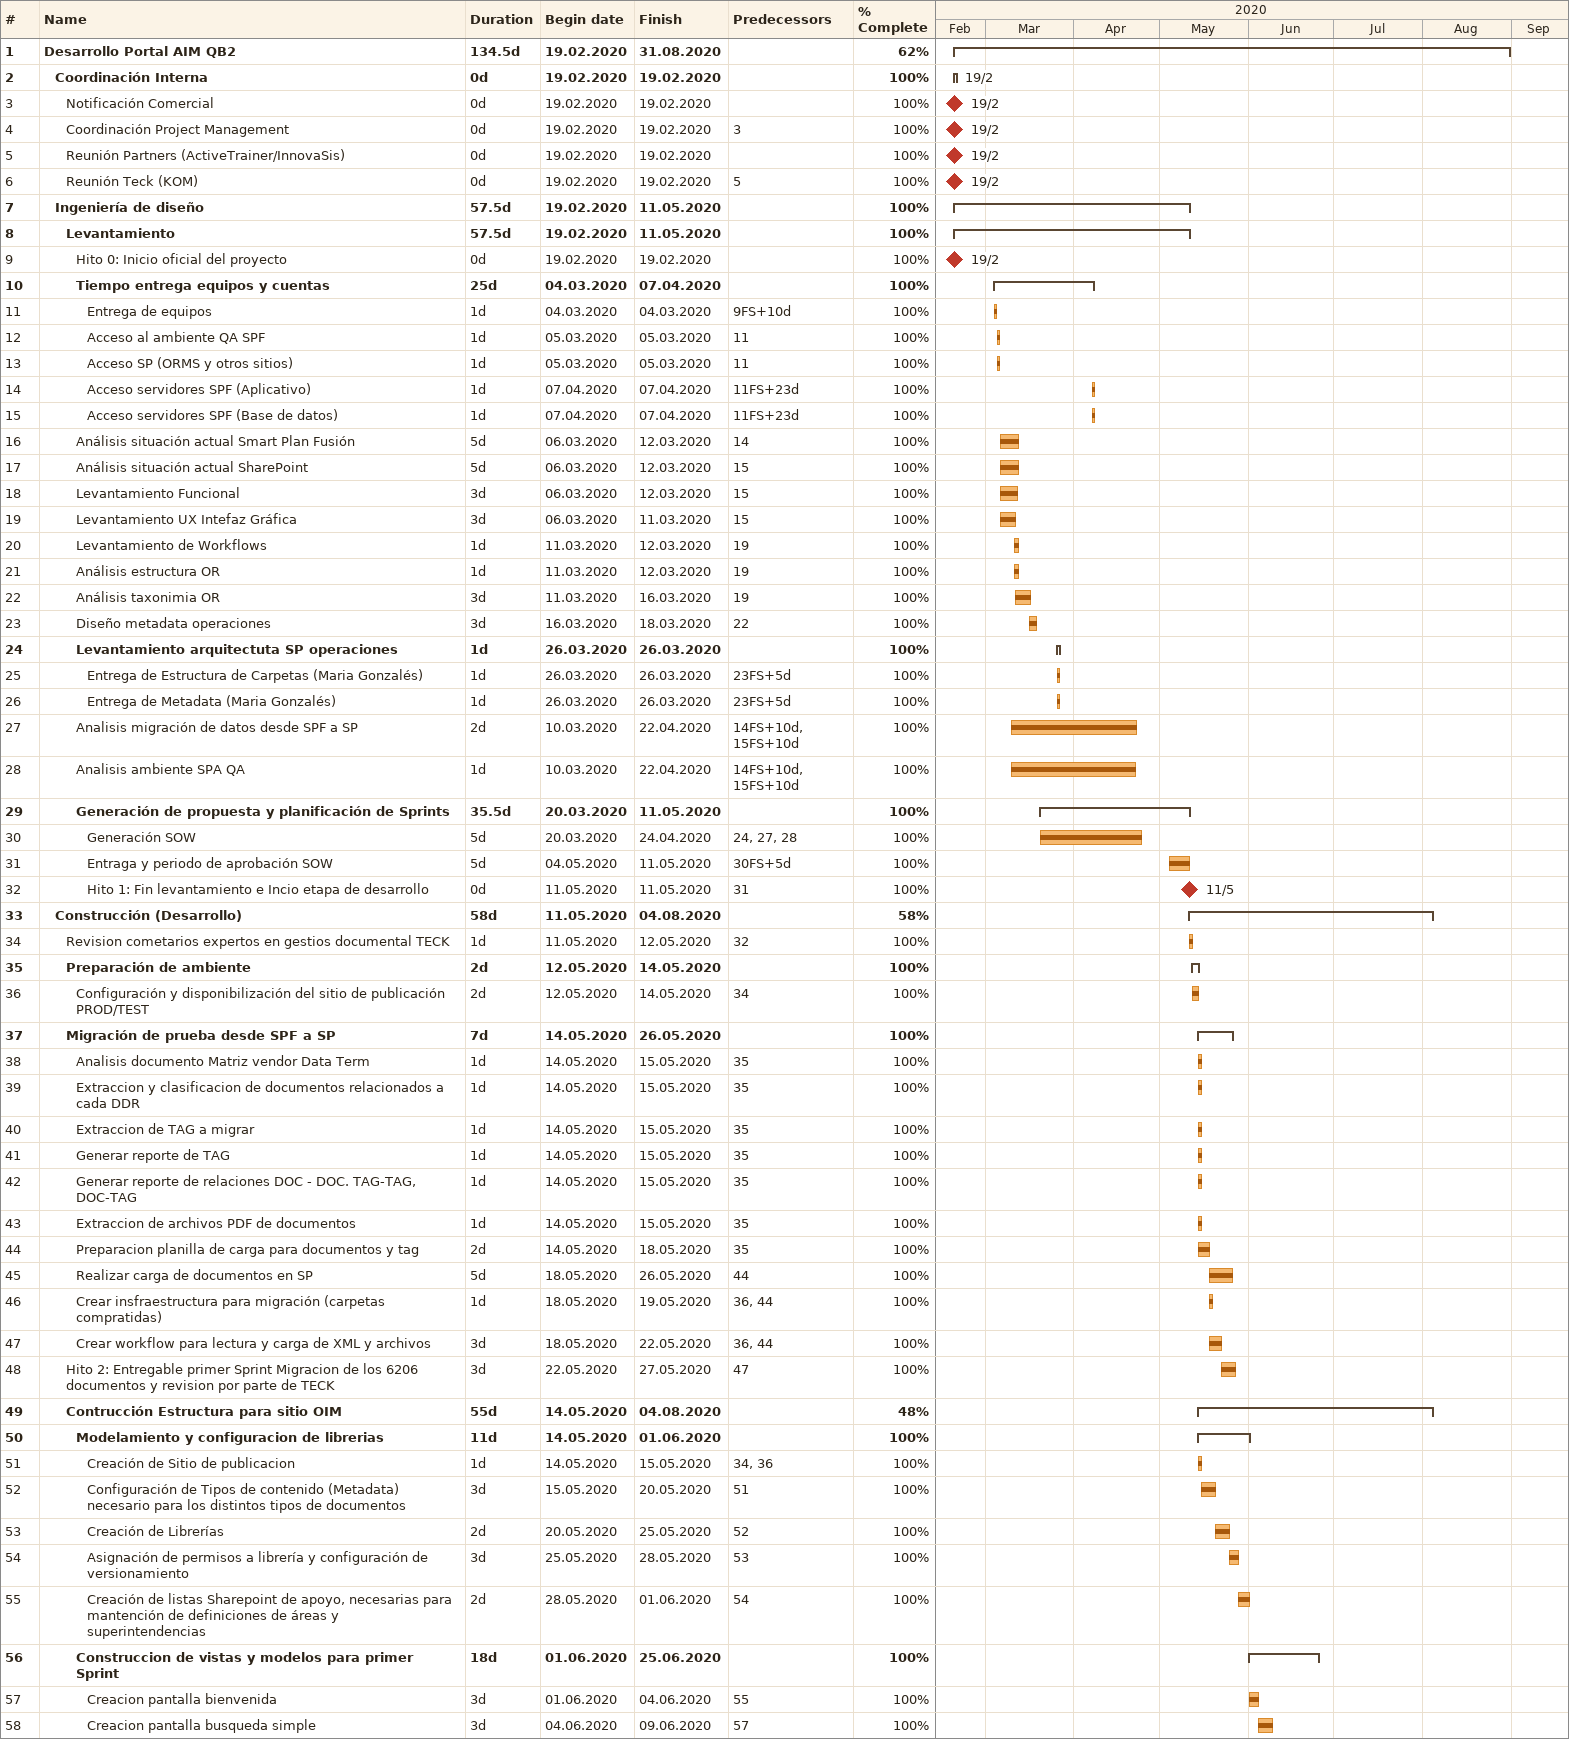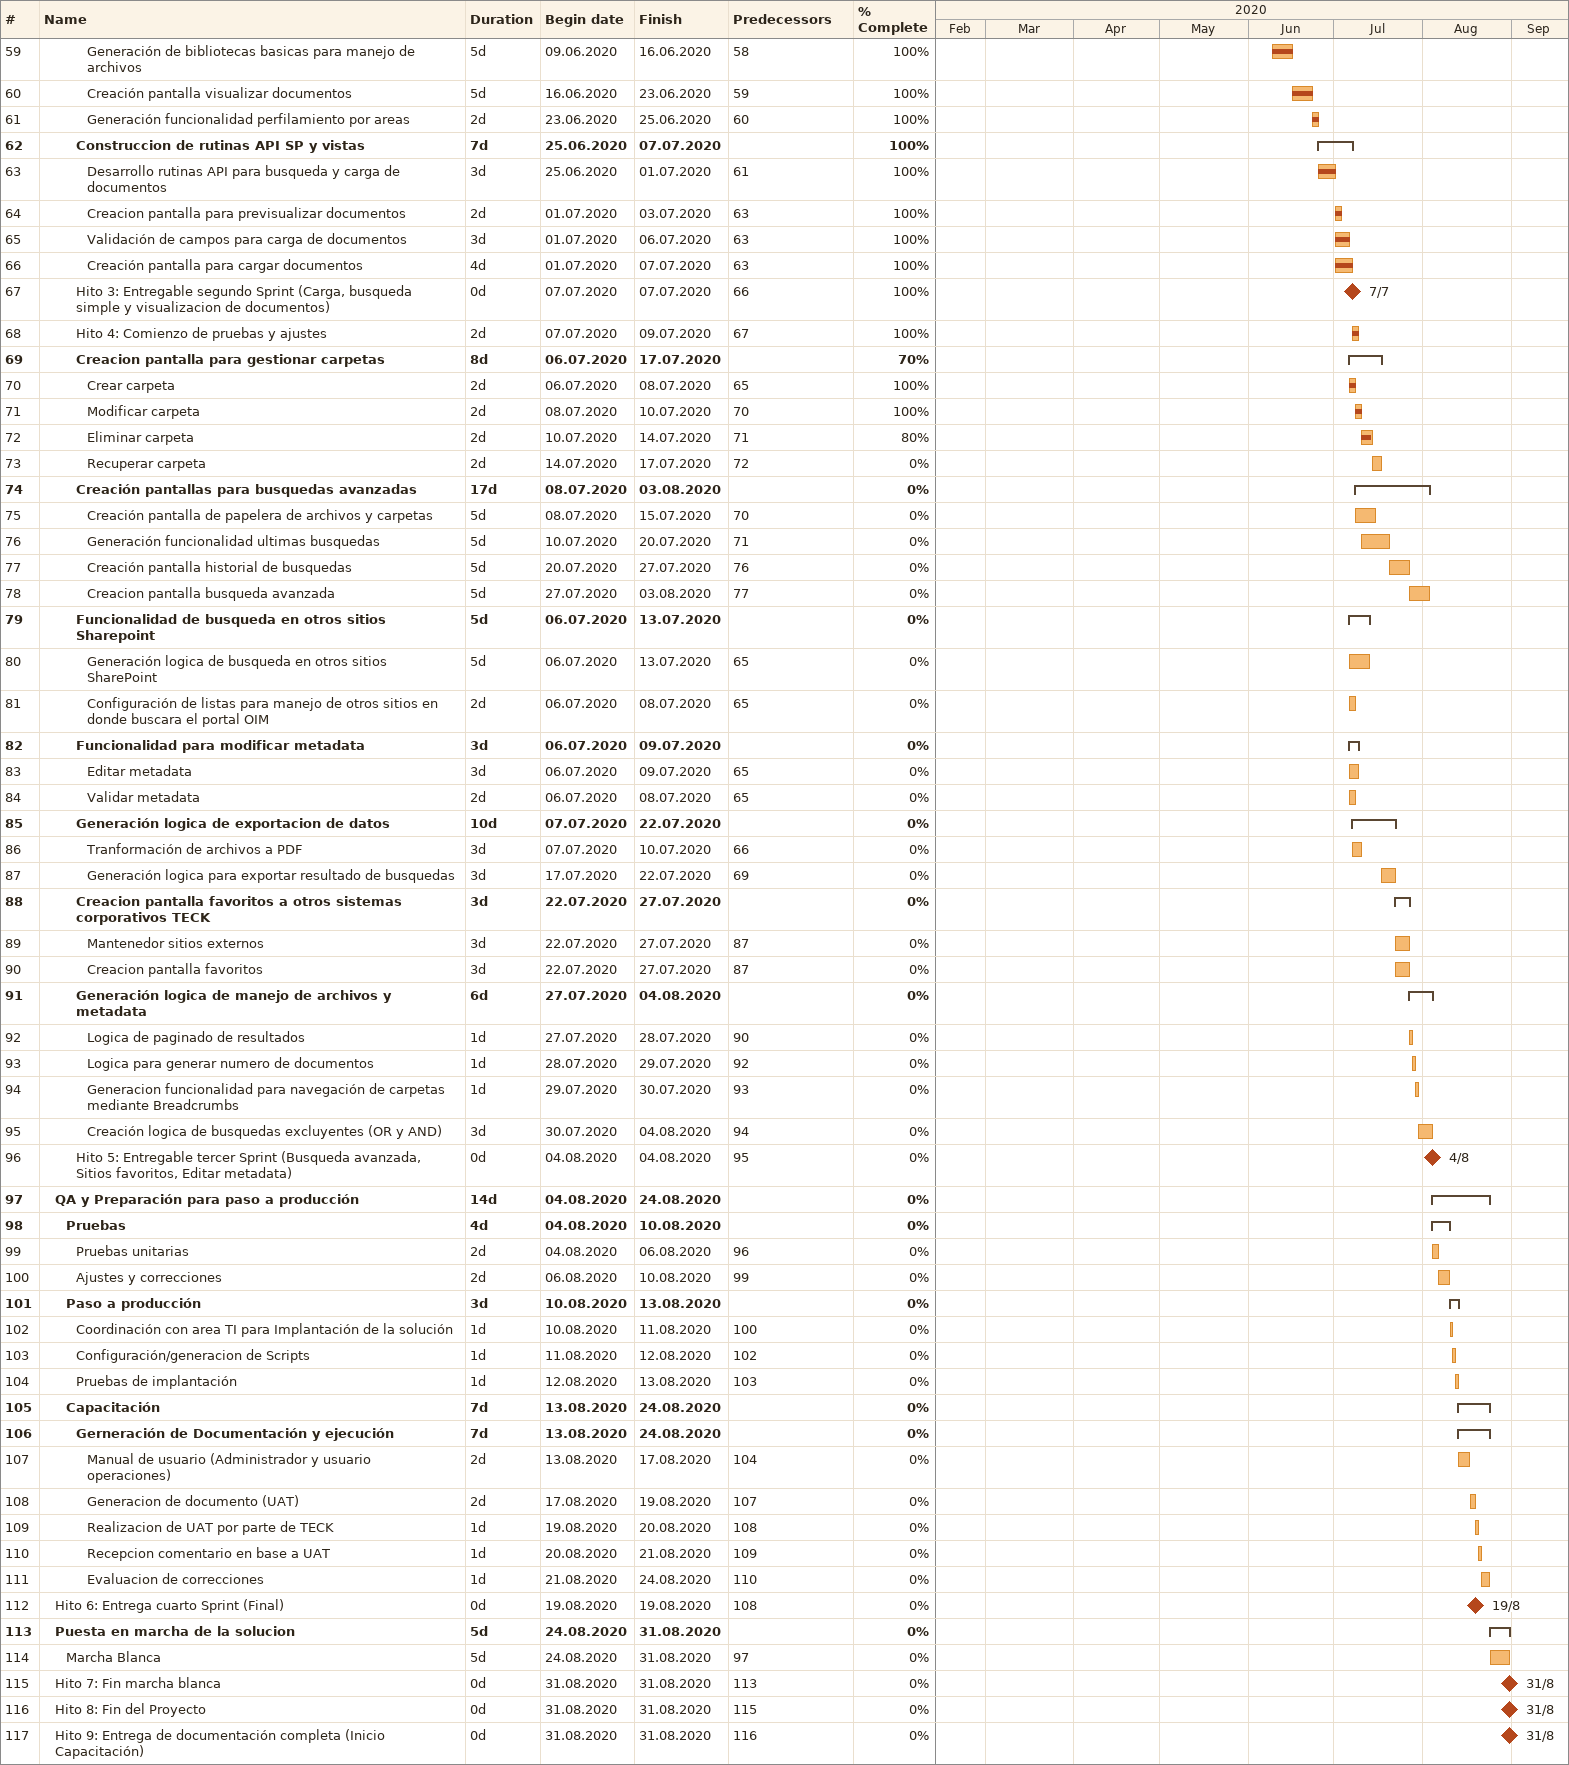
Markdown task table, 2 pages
| ID | Level | Task | Duration | Start | Finish | Predecessors | % complete |
|---|---|---|---|---|---|---|---|
| 1 | 1 | **Desarrollo Portal AIM QB2** | 134.5d | 2020-02-19 | 2020-08-31 |  | 62 |
| 2 | 2 | **Coordinación Interna** | 0d | 2020-02-19 | 2020-02-19 |  | 100 |
| 3 | 3 | Notificación Comercial | 0d | 2020-02-19 | 2020-02-19 |  | 100 |
| 4 | 3 | Coordinación Project Management | 0d | 2020-02-19 | 2020-02-19 | 3 | 100 |
| 5 | 3 | Reunión Partners (ActiveTrainer/InnovaSis) | 0d | 2020-02-19 | 2020-02-19 |  | 100 |
| 6 | 3 | Reunión Teck (KOM) | 0d | 2020-02-19 | 2020-02-19 | 5 | 100 |
| 7 | 2 | **Ingeniería de diseño** | 57.5d | 2020-02-19 | 2020-05-11 |  | 100 |
| 8 | 3 | **Levantamiento** | 57.5d | 2020-02-19 | 2020-05-11 |  | 100 |
| 9 | 4 | Hito 0: Inicio oficial del proyecto | 0d | 2020-02-19 | 2020-02-19 |  | 100 |
| 10 | 4 | **Tiempo entrega equipos y cuentas** | 25d | 2020-03-04 | 2020-04-07 |  | 100 |
| 11 | 5 | Entrega de equipos | 1d | 2020-03-04 | 2020-03-04 | 9FS+10d | 100 |
| 12 | 5 | Acceso al ambiente QA SPF | 1d | 2020-03-05 | 2020-03-05 | 11 | 100 |
| 13 | 5 | Acceso SP (ORMS y otros sitios) | 1d | 2020-03-05 | 2020-03-05 | 11 | 100 |
| 14 | 5 | Acceso servidores SPF (Aplicativo) | 1d | 2020-04-07 | 2020-04-07 | 11FS+23d | 100 |
| 15 | 5 | Acceso servidores SPF (Base de datos) | 1d | 2020-04-07 | 2020-04-07 | 11FS+23d | 100 |
| 16 | 4 | Análisis situación actual Smart Plan Fusión | 5d | 2020-03-06 | 2020-03-12 | 14 | 100 |
| 17 | 4 | Análisis situación actual SharePoint | 5d | 2020-03-06 | 2020-03-12 | 15 | 100 |
| 18 | 4 | Levantamiento Funcional | 3d | 2020-03-06 | 2020-03-12 | 15 | 100 |
| 19 | 4 | Levantamiento UX Intefaz Gráfica | 3d | 2020-03-06 | 2020-03-11 | 15 | 100 |
| 20 | 4 | Levantamiento de Workflows | 1d | 2020-03-11 | 2020-03-12 | 19 | 100 |
| 21 | 4 | Análisis estructura OR | 1d | 2020-03-11 | 2020-03-12 | 19 | 100 |
| 22 | 4 | Análisis taxonimia OR | 3d | 2020-03-11 | 2020-03-16 | 19 | 100 |
| 23 | 4 | Diseño metadata operaciones | 3d | 2020-03-16 | 2020-03-18 | 22 | 100 |
| 24 | 4 | **Levantamiento arquitectuta SP operaciones** | 1d | 2020-03-26 | 2020-03-26 |  | 100 |
| 25 | 5 | Entrega de Estructura de Carpetas (Maria Gonzalés) | 1d | 2020-03-26 | 2020-03-26 | 23FS+5d | 100 |
| 26 | 5 | Entrega de Metadata (Maria Gonzalés) | 1d | 2020-03-26 | 2020-03-26 | 23FS+5d | 100 |
| 27 | 4 | Analisis migración de datos desde SPF a SP | 2d | 2020-03-10 | 2020-04-22 | 14FS+10d, 15FS+10d | 100 |
| 28 | 4 | Analisis ambiente SPA QA | 1d | 2020-03-10 | 2020-04-22 | 14FS+10d, 15FS+10d | 100 |
| 29 | 4 | **Generación de propuesta y planificación de Sprints** | 35.5d | 2020-03-20 | 2020-05-11 |  | 100 |
| 30 | 5 | Generación SOW | 5d | 2020-03-20 | 2020-04-24 | 24, 27, 28 | 100 |
| 31 | 5 | Entraga y periodo de aprobación SOW | 5d | 2020-05-04 | 2020-05-11 | 30FS+5d | 100 |
| 32 | 5 | Hito 1: Fin levantamiento e Incio etapa de desarrollo | 0d | 2020-05-11 | 2020-05-11 | 31 | 100 |
| 33 | 2 | **Construcción (Desarrollo)** | 58d | 2020-05-11 | 2020-08-04 |  | 58 |
| 34 | 3 | Revision cometarios expertos en gestios documental TECK | 1d | 2020-05-11 | 2020-05-12 | 32 | 100 |
| 35 | 3 | **Preparación de ambiente** | 2d | 2020-05-12 | 2020-05-14 |  | 100 |
| 36 | 4 | Configuración y disponibilización del sitio de publicación PROD/TEST | 2d | 2020-05-12 | 2020-05-14 | 34 | 100 |
| 37 | 3 | **Migración de prueba desde SPF a SP** | 7d | 2020-05-14 | 2020-05-26 |  | 100 |
| 38 | 4 | Analisis documento Matriz vendor Data Term | 1d | 2020-05-14 | 2020-05-15 | 35 | 100 |
| 39 | 4 | Extraccion y clasificacion de documentos relacionados a cada DDR | 1d | 2020-05-14 | 2020-05-15 | 35 | 100 |
| 40 | 4 | Extraccion de TAG a migrar | 1d | 2020-05-14 | 2020-05-15 | 35 | 100 |
| 41 | 4 | Generar reporte de TAG | 1d | 2020-05-14 | 2020-05-15 | 35 | 100 |
| 42 | 4 | Generar reporte de relaciones DOC - DOC. TAG-TAG, DOC-TAG | 1d | 2020-05-14 | 2020-05-15 | 35 | 100 |
| 43 | 4 | Extraccion de archivos PDF de documentos | 1d | 2020-05-14 | 2020-05-15 | 35 | 100 |
| 44 | 4 | Preparacion planilla de carga para documentos y tag | 2d | 2020-05-14 | 2020-05-18 | 35 | 100 |
| 45 | 4 | Realizar carga de documentos en SP | 5d | 2020-05-18 | 2020-05-26 | 44 | 100 |
| 46 | 4 | Crear insfraestructura para migración (carpetas compratidas) | 1d | 2020-05-18 | 2020-05-19 | 36, 44 | 100 |
| 47 | 4 | Crear workflow para lectura y carga de XML y archivos | 3d | 2020-05-18 | 2020-05-22 | 36, 44 | 100 |
| 48 | 3 | Hito 2: Entregable primer Sprint Migracion de los 6206 documentos y revision por parte de TECK | 3d | 2020-05-22 | 2020-05-27 | 47 | 100 |
| 49 | 3 | **Contrucción Estructura para sitio OIM** | 55d | 2020-05-14 | 2020-08-04 |  | 48 |
| 50 | 4 | **Modelamiento y configuracion de librerias** | 11d | 2020-05-14 | 2020-06-01 |  | 100 |
| 51 | 5 | Creación de Sitio de publicacion | 1d | 2020-05-14 | 2020-05-15 | 34, 36 | 100 |
| 52 | 5 | Configuración de Tipos de contenido (Metadata) necesario para los distintos tipos de documentos | 3d | 2020-05-15 | 2020-05-20 | 51 | 100 |
| 53 | 5 | Creación de Librerías | 2d | 2020-05-20 | 2020-05-25 | 52 | 100 |
| 54 | 5 | Asignación de permisos a librería y configuración de versionamiento | 3d | 2020-05-25 | 2020-05-28 | 53 | 100 |
| 55 | 5 | Creación de listas Sharepoint de apoyo, necesarias para mantención de definiciones de áreas y superintendencias | 2d | 2020-05-28 | 2020-06-01 | 54 | 100 |
| 56 | 4 | **Construccion de vistas y modelos para primer Sprint** | 18d | 2020-06-01 | 2020-06-25 |  | 100 |
| 57 | 5 | Creacion pantalla bienvenida | 3d | 2020-06-01 | 2020-06-04 | 55 | 100 |
| 58 | 5 | Creacion pantalla busqueda simple | 3d | 2020-06-04 | 2020-06-09 | 57 | 100 |
| 59 | 5 | Generación de bibliotecas basicas para manejo de archivos | 5d | 2020-06-09 | 2020-06-16 | 58 | 100 |
| 60 | 5 | Creación pantalla visualizar documentos | 5d | 2020-06-16 | 2020-06-23 | 59 | 100 |
| 61 | 5 | Generación funcionalidad perfilamiento por areas | 2d | 2020-06-23 | 2020-06-25 | 60 | 100 |
| 62 | 4 | **Construccion de rutinas API SP y vistas** | 7d | 2020-06-25 | 2020-07-07 |  | 100 |
| 63 | 5 | Desarrollo rutinas API para busqueda y carga de documentos | 3d | 2020-06-25 | 2020-07-01 | 61 | 100 |
| 64 | 5 | Creacion pantalla para previsualizar documentos | 2d | 2020-07-01 | 2020-07-03 | 63 | 100 |
| 65 | 5 | Validación de campos para carga de documentos | 3d | 2020-07-01 | 2020-07-06 | 63 | 100 |
| 66 | 5 | Creación pantalla para cargar documentos | 4d | 2020-07-01 | 2020-07-07 | 63 | 100 |
| 67 | 4 | Hito 3: Entregable segundo Sprint (Carga, busqueda simple y visualizacion de documentos) | 0d | 2020-07-07 | 2020-07-07 | 66 | 100 |
| 68 | 4 | Hito 4: Comienzo de pruebas y ajustes | 2d | 2020-07-07 | 2020-07-09 | 67 | 100 |
| 69 | 4 | **Creacion pantalla para gestionar carpetas** | 8d | 2020-07-06 | 2020-07-17 |  | 70 |
| 70 | 5 | Crear carpeta | 2d | 2020-07-06 | 2020-07-08 | 65 | 100 |
| 71 | 5 | Modificar carpeta | 2d | 2020-07-08 | 2020-07-10 | 70 | 100 |
| 72 | 5 | Eliminar carpeta | 2d | 2020-07-10 | 2020-07-14 | 71 | 80 |
| 73 | 5 | Recuperar carpeta | 2d | 2020-07-14 | 2020-07-17 | 72 | 0 |
| 74 | 4 | **Creación pantallas para busquedas avanzadas** | 17d | 2020-07-08 | 2020-08-03 |  | 0 |
| 75 | 5 | Creación pantalla de papelera de archivos y carpetas | 5d | 2020-07-08 | 2020-07-15 | 70 | 0 |
| 76 | 5 | Generación funcionalidad ultimas busquedas | 5d | 2020-07-10 | 2020-07-20 | 71 | 0 |
| 77 | 5 | Creación pantalla historial de busquedas | 5d | 2020-07-20 | 2020-07-27 | 76 | 0 |
| 78 | 5 | Creacion pantalla busqueda avanzada | 5d | 2020-07-27 | 2020-08-03 | 77 | 0 |
| 79 | 4 | **Funcionalidad de busqueda en otros sitios Sharepoint** | 5d | 2020-07-06 | 2020-07-13 |  | 0 |
| 80 | 5 | Generación logica de busqueda en otros sitios SharePoint | 5d | 2020-07-06 | 2020-07-13 | 65 | 0 |
| 81 | 5 | Configuración de listas para manejo de otros sitios en donde buscara el portal OIM | 2d | 2020-07-06 | 2020-07-08 | 65 | 0 |
| 82 | 4 | **Funcionalidad para modificar metadata** | 3d | 2020-07-06 | 2020-07-09 |  | 0 |
| 83 | 5 | Editar metadata | 3d | 2020-07-06 | 2020-07-09 | 65 | 0 |
| 84 | 5 | Validar metadata | 2d | 2020-07-06 | 2020-07-08 | 65 | 0 |
| 85 | 4 | **Generación logica de exportacion de datos** | 10d | 2020-07-07 | 2020-07-22 |  | 0 |
| 86 | 5 | Tranformación de archivos a PDF | 3d | 2020-07-07 | 2020-07-10 | 66 | 0 |
| 87 | 5 | Generación logica para exportar resultado de busquedas | 3d | 2020-07-17 | 2020-07-22 | 69 | 0 |
| 88 | 4 | **Creacion pantalla favoritos a otros sistemas corporativos TECK** | 3d | 2020-07-22 | 2020-07-27 |  | 0 |
| 89 | 5 | Mantenedor sitios externos | 3d | 2020-07-22 | 2020-07-27 | 87 | 0 |
| 90 | 5 | Creacion pantalla favoritos | 3d | 2020-07-22 | 2020-07-27 | 87 | 0 |
| 91 | 4 | **Generación logica de manejo de archivos y metadata** | 6d | 2020-07-27 | 2020-08-04 |  | 0 |
| 92 | 5 | Logica de paginado de resultados | 1d | 2020-07-27 | 2020-07-28 | 90 | 0 |
| 93 | 5 | Logica para generar numero de documentos | 1d | 2020-07-28 | 2020-07-29 | 92 | 0 |
| 94 | 5 | Generacion funcionalidad para navegación de carpetas mediante Breadcrumbs | 1d | 2020-07-29 | 2020-07-30 | 93 | 0 |
| 95 | 5 | Creación logica de busquedas excluyentes (OR y AND) | 3d | 2020-07-30 | 2020-08-04 | 94 | 0 |
| 96 | 4 | Hito 5: Entregable tercer Sprint (Busqueda avanzada, Sitios favoritos, Editar metadata) | 0d | 2020-08-04 | 2020-08-04 | 95 | 0 |
| 97 | 2 | **QA y Preparación para paso a producción** | 14d | 2020-08-04 | 2020-08-24 |  | 0 |
| 98 | 3 | **Pruebas** | 4d | 2020-08-04 | 2020-08-10 |  | 0 |
| 99 | 4 | Pruebas unitarias | 2d | 2020-08-04 | 2020-08-06 | 96 | 0 |
| 100 | 4 | Ajustes y correcciones | 2d | 2020-08-06 | 2020-08-10 | 99 | 0 |
| 101 | 3 | **Paso a producción** | 3d | 2020-08-10 | 2020-08-13 |  | 0 |
| 102 | 4 | Coordinación con area TI para Implantación de la solución | 1d | 2020-08-10 | 2020-08-11 | 100 | 0 |
| 103 | 4 | Configuración/generacion de Scripts | 1d | 2020-08-11 | 2020-08-12 | 102 | 0 |
| 104 | 4 | Pruebas de implantación | 1d | 2020-08-12 | 2020-08-13 | 103 | 0 |
| 105 | 3 | **Capacitación** | 7d | 2020-08-13 | 2020-08-24 |  | 0 |
| 106 | 4 | **Gerneración de Documentación y ejecución** | 7d | 2020-08-13 | 2020-08-24 |  | 0 |
| 107 | 5 | Manual de usuario (Administrador y usuario operaciones) | 2d | 2020-08-13 | 2020-08-17 | 104 | 0 |
| 108 | 5 | Generacion de documento (UAT) | 2d | 2020-08-17 | 2020-08-19 | 107 | 0 |
| 109 | 5 | Realizacion de UAT por parte de TECK | 1d | 2020-08-19 | 2020-08-20 | 108 | 0 |
| 110 | 5 | Recepcion comentario en base a UAT | 1d | 2020-08-20 | 2020-08-21 | 109 | 0 |
| 111 | 5 | Evaluacion de correcciones | 1d | 2020-08-21 | 2020-08-24 | 110 | 0 |
| 112 | 2 | Hito 6: Entrega cuarto Sprint (Final) | 0d | 2020-08-19 | 2020-08-19 | 108 | 0 |
| 113 | 2 | **Puesta en marcha de la solucion** | 5d | 2020-08-24 | 2020-08-31 |  | 0 |
| 114 | 3 | Marcha Blanca | 5d | 2020-08-24 | 2020-08-31 | 97 | 0 |
| 115 | 2 | Hito 7: Fin marcha blanca | 0d | 2020-08-31 | 2020-08-31 | 113 | 0 |
| 116 | 2 | Hito 8: Fin del Proyecto | 0d | 2020-08-31 | 2020-08-31 | 115 | 0 |
| 117 | 2 | Hito 9: Entrega de documentación completa (Inicio Capacitación) | 0d | 2020-08-31 | 2020-08-31 | 116 | 0 |
